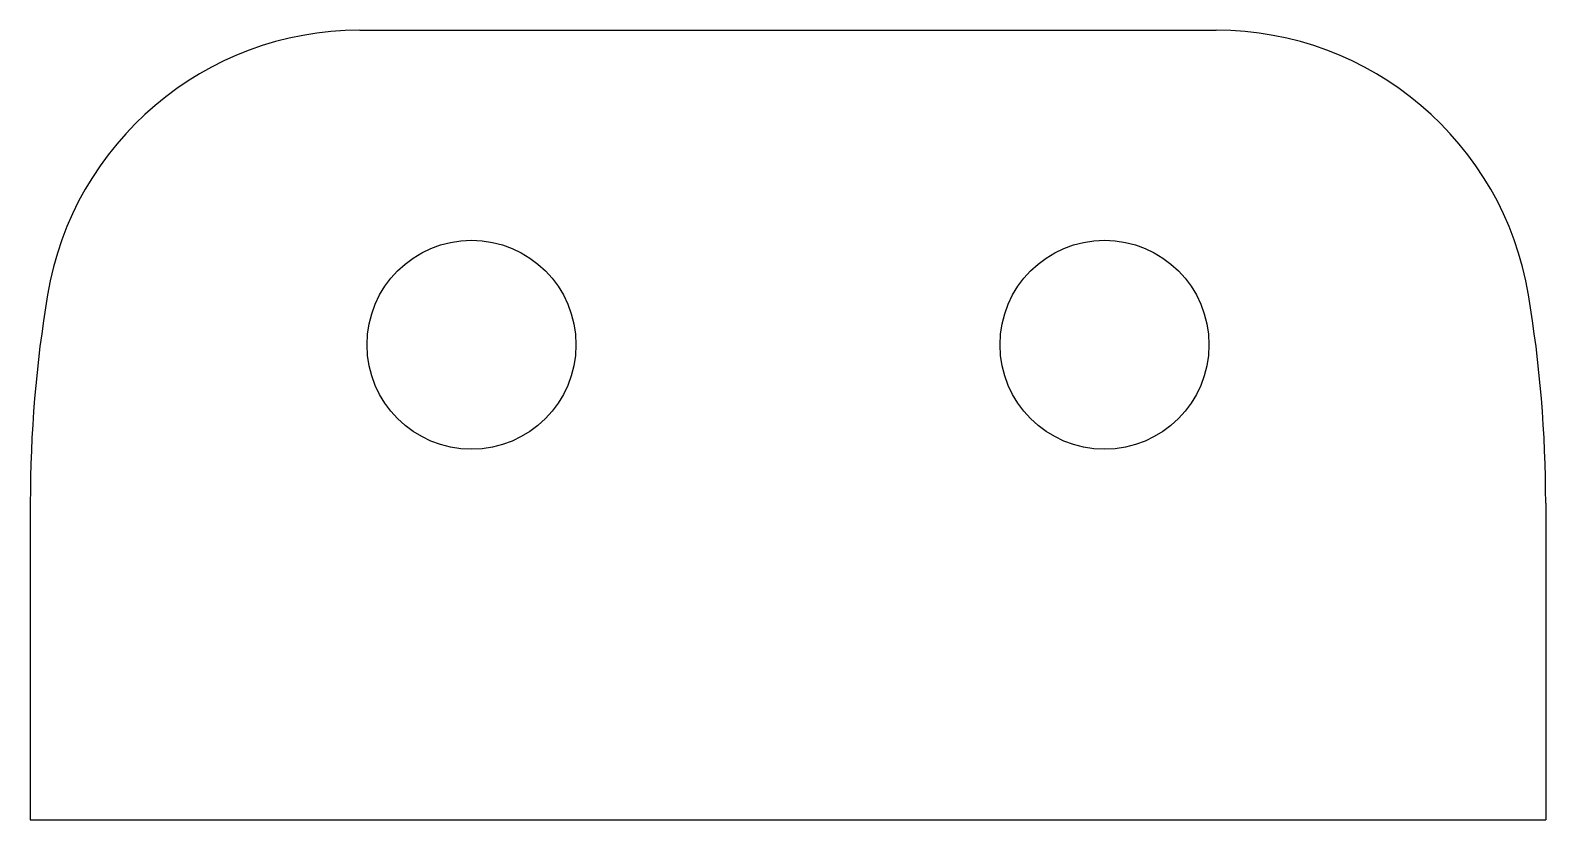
# Model space of a CAD drawing. Header units: millimetres. Extents: x -23.9 to 23.9, y 0 to 24.9.
import ezdxf

# ---------------------------------------------------------------- set-up
doc = ezdxf.new("R2010")
doc.units = ezdxf.units.MM

msp = doc.modelspace()

# ---------------------------------------------------------------- linework, layer by layer
at = {"color": 7, "linetype": 'Continuous', "lineweight": 25}
for p, q in [((-13.532, 24.93), (13.532, 24.93)), ((-23.94, 10), (-23.94, 0)), ((23.94, 10), (23.94, 0)), ((-23.94, 0), (23.94, 0))]:
    msp.add_line(p, q, dxfattribs=at)
for centre in [(-10, 15), (10, 15)]:
    msp.add_circle(centre, 3.3, dxfattribs=at)
for centre, radius, start, end in [((-13.532, 14.93), 10, 90, 170.541), ((13.532, 14.93), 10, 9.459, 90), ((16.06, 10), 40, 170.541, 180), ((-16.06, 10), 40, 0, 9.459)]:
    msp.add_arc(centre, radius, start, end, dxfattribs=at)

doc.saveas('drawing.dxf')
